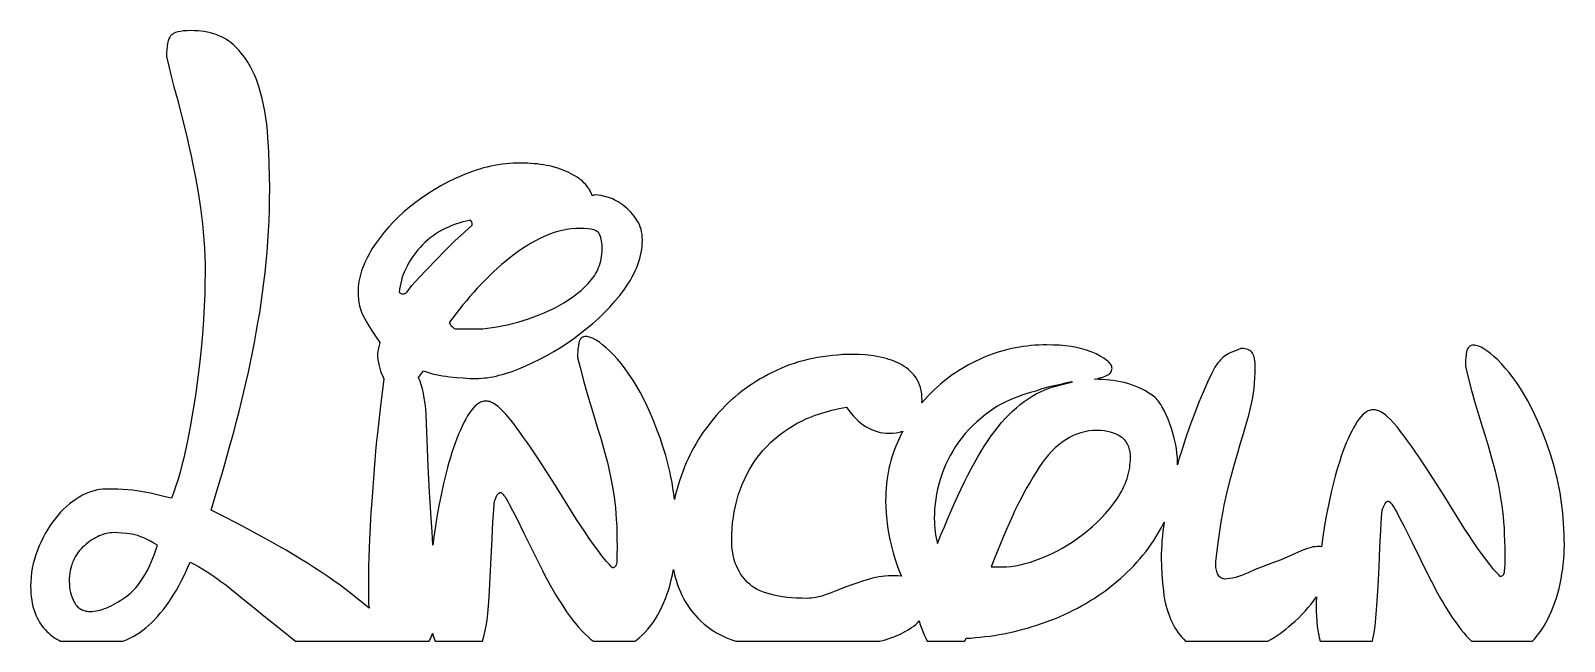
# Model space of a CAD drawing. Extents: x 24 to 179, y 23 to 85.
import ezdxf

# ---------------------------------------------------------------- set-up
doc = ezdxf.new("R2010")
doc.units = 0
doc.layers.add('CAMADA_1', color=18, linetype='CONTINUOUS')

msp = doc.modelspace()

# ---------------------------------------------------------------- linework, layer by layer
at = {"layer": 'CAMADA_1'}
for points in [[(26.75, 22.86), (33.04, 22.86), (33.4, 23), (33.76, 23.17), (34.1, 23.35), (34.44, 23.54), (34.76, 23.75), (35.08, 23.98), (35.38, 24.22), (35.68, 24.48), (35.98, 24.77), (36.28, 25.07), (36.57, 25.39), (36.86, 25.72), (37.14, 26.07), (37.41, 26.43), (37.68, 26.81), (37.94, 27.2), (38.2, 27.61), (38.45, 28.03), (38.7, 28.47), (38.93, 28.92), (39.17, 29.38), (39.39, 29.87), (39.61, 30.36), (39.83, 30.87), (40.26, 30.65), (40.69, 30.41), (41.13, 30.15), (41.57, 29.87), (42.03, 29.57), (42.49, 29.25), (42.95, 28.91), (43.43, 28.55), (44.38, 27.8), (45.34, 27.03), (46.31, 26.25), (47.28, 25.45), (48.88, 24.15), (50.49, 22.86), (63.96, 22.86), (64.01, 22.93), (64.1, 23.12), (64.18, 23.3), (64.26, 23.49), (64.32, 23.68), (64.42, 23.36), (64.52, 23.04), (64.59, 22.86), (69.34, 22.86), (69.48, 23.34), (69.63, 23.95), (69.73, 24.44), (69.81, 25), (69.89, 25.68), (69.96, 26.46), (70.03, 27.36), (70.14, 29.29), (70.24, 31.29), (70.32, 33.22), (70.41, 34.94), (70.45, 35.67), (70.49, 36.25), (70.54, 36.68), (70.58, 36.97), (70.64, 37.19), (70.71, 37.37), (70.78, 37.53), (70.85, 37.67), (70.93, 37.77), (71.01, 37.84), (71.09, 37.88), (71.17, 37.9), (71.2, 37.89), (71.24, 37.88), (71.32, 37.82), (71.41, 37.73), (71.52, 37.6), (71.64, 37.44), (71.77, 37.23), (71.91, 36.99), (72.06, 36.71), (72.39, 36.09), (72.75, 35.39), (73.54, 33.79), (74.43, 31.98), (75.4, 30.02), (75.66, 29.52), (75.92, 29.03), (76.18, 28.54), (76.45, 28.07), (76.72, 27.6), (77, 27.14), (77.28, 26.7), (77.56, 26.26), (77.85, 25.83), (78.14, 25.42), (78.44, 25.03), (78.74, 24.66), (79.04, 24.3), (79.35, 23.96), (79.66, 23.64), (79.98, 23.34), (80.26, 23.08), (80.55, 22.86), (84.72, 22.86), (84.95, 23.02), (85.18, 23.21), (85.48, 23.48), (85.77, 23.78), (86.05, 24.09), (86.31, 24.42), (86.57, 24.76), (86.81, 25.13), (87.04, 25.52), (87.26, 25.92), (87.46, 26.34), (87.65, 26.77), (87.83, 27.2), (88, 27.65), (88.15, 28.11), (88.29, 28.59), (88.41, 29.07), (88.53, 29.56), (88.58, 29.84), (88.63, 30.12), (88.72, 29.72), (88.82, 29.33), (88.93, 28.95), (89.05, 28.58), (89.18, 28.22), (89.33, 27.87), (89.48, 27.53), (89.65, 27.2), (89.82, 26.88), (90.01, 26.57), (90.21, 26.27), (90.42, 25.98), (90.64, 25.7), (90.88, 25.43), (91.12, 25.17), (91.37, 24.92), (91.74, 24.59), (92.13, 24.28), (92.54, 24), (92.98, 23.73), (93.44, 23.48), (93.92, 23.25), (94.42, 23.04), (94.94, 22.86), (109.45, 22.86), (109.91, 22.99), (110.36, 23.13), (110.79, 23.29), (111.2, 23.45), (111.59, 23.63), (111.97, 23.82), (112.33, 24.03), (112.67, 24.24), (112.89, 24.4), (113.09, 24.56), (113.27, 24.74), (113.43, 24.92), (113.52, 24.61), (113.63, 24.28), (113.76, 23.95), (113.9, 23.59), (114.07, 23.23), (114.26, 22.86), (118.05, 22.86), (118.12, 23.01), (118.18, 23.17), (118.66, 23.19), (119.13, 23.23), (119.61, 23.27), (120.08, 23.33), (120.56, 23.39), (121.04, 23.46), (121.51, 23.54), (121.99, 23.62), (122.47, 23.72), (122.94, 23.83), (123.42, 23.94), (123.89, 24.07), (124.37, 24.2), (124.85, 24.34), (125.32, 24.49), (125.8, 24.65), (126.27, 24.82), (126.74, 24.99), (127.2, 25.18), (127.66, 25.37), (128.11, 25.57), (128.55, 25.78), (128.99, 25.99), (129.42, 26.22), (129.84, 26.45), (130.26, 26.69), (130.68, 26.94), (131.09, 27.19), (131.49, 27.45), (131.88, 27.73), (132.27, 28), (132.66, 28.29), (133.03, 28.59), (133.4, 28.89), (133.76, 29.2), (134.11, 29.51), (134.45, 29.83), (134.78, 30.16), (135.1, 30.5), (135.42, 30.84), (135.72, 31.19), (136.02, 31.55), (136.31, 31.91), (136.59, 32.28), (136.85, 32.66), (137.12, 33.05), (137.37, 33.44), (137.61, 33.84), (137.91, 34.37), (138.18, 34.91), (138.11, 34.43), (138.05, 33.96), (137.99, 33.49), (137.95, 33.03), (137.92, 32.58), (137.89, 32.13), (137.88, 31.7), (137.87, 31.27), (137.89, 30.46), (137.93, 29.63), (137.99, 28.78), (138.09, 27.92), (138.15, 27.49), (138.22, 27.07), (138.31, 26.66), (138.41, 26.26), (138.53, 25.87), (138.67, 25.49), (138.81, 25.11), (138.98, 24.75), (139.11, 24.48), (139.25, 24.22), (139.41, 23.97), (139.57, 23.73), (139.75, 23.5), (139.94, 23.28), (140.14, 23.06), (140.34, 22.86), (148.63, 22.86), (148.95, 23.05), (149.26, 23.24), (149.57, 23.45), (149.87, 23.66), (150.17, 23.88), (150.46, 24.1), (150.75, 24.34), (151.04, 24.58), (151.4, 24.9), (151.75, 25.23), (152.08, 25.57), (152.4, 25.91), (152.71, 26.26), (153, 26.62), (153.28, 26.99), (153.54, 27.36), (153.51, 26.78), (153.51, 26.27), (153.51, 25.87), (153.54, 25.41), (153.58, 24.91), (153.63, 24.37), (153.68, 23.98), (153.75, 23.6), (153.83, 23.23), (153.92, 22.86), (159.19, 22.86), (159.28, 23.24), (159.35, 23.56), (159.43, 24.12), (159.51, 24.8), (159.58, 25.59), (159.64, 26.48), (159.76, 28.42), (159.86, 30.42), (159.94, 32.35), (160.03, 34.06), (160.07, 34.79), (160.11, 35.37), (160.15, 35.81), (160.19, 36.09), (160.26, 36.31), (160.33, 36.5), (160.4, 36.66), (160.47, 36.79), (160.55, 36.89), (160.62, 36.96), (160.7, 37.01), (160.79, 37.02), (160.82, 37.02), (160.86, 37), (160.94, 36.95), (161.03, 36.86), (161.14, 36.73), (161.25, 36.56), (161.38, 36.36), (161.52, 36.12), (161.68, 35.84), (162.01, 35.21), (162.36, 34.51), (163.16, 32.92), (164.05, 31.11), (165.02, 29.15), (165.28, 28.65), (165.54, 28.15), (165.8, 27.67), (166.07, 27.19), (166.34, 26.73), (166.62, 26.27), (166.9, 25.82), (167.18, 25.38), (167.42, 25.02), (167.67, 24.68), (167.91, 24.34), (168.16, 24.02), (168.41, 23.71), (168.67, 23.41), (168.93, 23.13), (169.19, 22.86), (175.35, 22.86), (175.56, 23.09), (175.77, 23.34), (175.97, 23.6), (176.17, 23.86), (176.35, 24.14), (176.53, 24.43), (176.71, 24.73), (176.87, 25.04), (177.08, 25.46), (177.27, 25.89), (177.45, 26.33), (177.61, 26.78), (177.77, 27.24), (177.91, 27.71), (178.03, 28.19), (178.14, 28.68), (178.24, 29.18), (178.33, 29.68), (178.4, 30.17), (178.46, 30.66), (178.51, 31.15), (178.54, 31.64), (178.56, 32.13), (178.57, 32.62), (178.56, 33.17), (178.55, 33.71), (178.53, 34.25), (178.5, 34.78), (178.46, 35.31), (178.41, 35.83), (178.36, 36.34), (178.29, 36.85), (178.22, 37.36), (178.14, 37.86), (178.05, 38.35), (177.95, 38.84), (177.84, 39.33), (177.72, 39.81), (177.6, 40.28), (177.47, 40.75), (177.19, 41.66), (176.89, 42.54), (176.59, 43.39), (176.27, 44.21), (175.94, 44.99), (175.6, 45.74), (175.25, 46.46), (174.88, 47.14), (174.51, 47.79), (174.14, 48.4), (173.76, 48.97), (173.38, 49.51), (173, 50.01), (172.61, 50.47), (172.23, 50.9), (171.84, 51.29), (171.46, 51.64), (171.1, 51.94), (170.76, 52.19), (170.45, 52.4), (170.16, 52.56), (170.02, 52.63), (169.89, 52.68), (169.77, 52.72), (169.65, 52.75), (169.53, 52.76), (169.42, 52.77), (169.28, 52.76), (169.16, 52.73), (169.04, 52.68), (168.95, 52.61), (168.86, 52.52), (168.8, 52.41), (168.74, 52.28), (168.7, 52.14), (168.65, 51.83), (168.61, 51.53), (168.58, 51.25), (168.58, 50.99), (168.58, 50.65), (168.83, 49.64), (169.21, 48.21), (169.57, 46.89), (169.93, 45.67), (170.27, 44.56), (170.6, 43.51), (170.9, 42.49), (171.19, 41.5), (171.46, 40.54), (171.58, 40.06), (171.7, 39.57), (171.81, 39.08), (171.91, 38.59), (172.1, 37.58), (172.26, 36.56), (172.33, 36.03), (172.39, 35.47), (172.44, 34.89), (172.48, 34.28), (172.51, 33.65), (172.54, 32.99), (172.55, 32.31), (172.56, 31.6), (172.55, 30.64), (172.53, 30.26), (172.51, 29.95), (172.5, 29.82), (172.47, 29.71), (172.43, 29.62), (172.38, 29.54), (172.31, 29.48), (172.24, 29.44), (172.15, 29.41), (172.05, 29.4), (172.06, 29.41), (172.06, 29.41), (172.04, 29.45), (171.94, 29.57), (171.75, 29.78), (171.46, 30.08), (171.03, 30.62), (170.61, 31.18), (170.18, 31.76), (169.75, 32.37), (169.32, 32.99), (168.89, 33.64), (168.46, 34.3), (168.03, 34.99), (166.32, 37.71), (164.68, 40.28), (164.28, 40.89), (163.89, 41.48), (163.51, 42.05), (163.13, 42.59), (162.75, 43.11), (162.39, 43.6), (162.03, 44.07), (161.68, 44.52), (161.33, 44.92), (161.01, 45.27), (160.69, 45.57), (160.54, 45.7), (160.4, 45.82), (160.25, 45.92), (160.11, 46.01), (159.98, 46.08), (159.84, 46.14), (159.71, 46.19), (159.59, 46.22), (159.47, 46.24), (159.35, 46.25), (159.23, 46.25), (159.12, 46.23), (159.01, 46.21), (158.89, 46.18), (158.78, 46.14), (158.67, 46.08), (158.57, 46.02), (158.46, 45.95), (158.35, 45.88), (158.25, 45.79), (158.05, 45.58), (157.85, 45.34), (157.66, 45.07), (157.47, 44.76), (157.28, 44.43), (157.1, 44.08), (156.91, 43.71), (156.74, 43.32), (156.56, 42.91), (156.39, 42.47), (156.22, 42.02), (156.05, 41.55), (155.89, 41.06), (155.73, 40.57), (155.58, 40.06), (155.44, 39.54), (155.3, 39.01), (155.16, 38.47), (155.03, 37.91), (154.79, 36.79), (154.56, 35.67), (154.36, 34.55), (154.18, 33.42), (154.04, 32.42), (153.92, 32.45), (153.79, 32.45), (153.62, 32.45), (153.43, 32.42), (153.22, 32.39), (153.01, 32.34), (152.78, 32.27), (152.54, 32.19), (152.28, 32.1), (152.01, 31.99), (150.96, 31.53), (149.98, 31.1), (149.04, 30.76), (148.17, 30.43), (147.37, 30.11), (146.64, 29.79), (146.3, 29.64), (145.97, 29.51), (145.66, 29.4), (145.36, 29.31), (145.07, 29.24), (144.8, 29.19), (144.55, 29.16), (144.31, 29.15), (144.21, 29.16), (144.11, 29.18), (144.02, 29.21), (143.93, 29.26), (143.85, 29.32), (143.77, 29.39), (143.7, 29.48), (143.63, 29.57), (143.57, 29.68), (143.52, 29.8), (143.48, 29.92), (143.44, 30.04), (143.41, 30.17), (143.39, 30.3), (143.38, 30.45), (143.38, 30.59), (143.38, 30.93), (143.51, 32), (143.64, 33.03), (143.78, 34), (143.93, 34.92), (144.08, 35.79), (144.24, 36.6), (144.4, 37.37), (144.56, 38.08), (144.9, 39.41), (145.23, 40.65), (145.56, 41.81), (145.88, 42.87), (146.18, 43.86), (146.46, 44.81), (146.71, 45.72), (146.93, 46.59), (147.03, 47.02), (147.12, 47.48), (147.19, 47.95), (147.25, 48.43), (147.3, 48.94), (147.33, 49.47), (147.35, 50.01), (147.36, 50.57), (147.35, 50.8), (147.34, 51.01), (147.32, 51.2), (147.29, 51.39), (147.26, 51.55), (147.21, 51.71), (147.16, 51.84), (147.1, 51.97), (147.03, 52.08), (146.93, 52.17), (146.82, 52.25), (146.68, 52.32), (146.52, 52.37), (146.34, 52.4), (146.14, 52.43), (145.92, 52.43), (145.37, 52.22), (144.9, 52.02), (144.7, 51.92), (144.52, 51.82), (144.36, 51.73), (144.22, 51.63), (144.1, 51.53), (143.98, 51.42), (143.86, 51.3), (143.74, 51.17), (143.62, 51.04), (143.51, 50.89), (143.29, 50.57), (142.94, 49.87), (142.55, 49.05), (142.13, 48.09), (141.68, 47.02), (141.22, 45.85), (140.77, 44.62), (140.34, 43.35), (139.91, 42.02), (139.7, 41.36), (139.51, 40.7), (139.51, 40.95), (139.5, 41.38), (139.46, 41.85), (139.4, 42.34), (139.3, 42.85), (139.19, 43.37), (139.06, 43.88), (138.91, 44.37), (138.75, 44.84), (138.58, 45.3), (138.38, 45.74), (138.17, 46.17), (137.95, 46.58), (137.83, 46.77), (137.71, 46.95), (137.59, 47.12), (137.47, 47.27), (137.35, 47.4), (137.23, 47.52), (137.1, 47.63), (136.97, 47.72), (136.63, 47.94), (136.29, 48.15), (135.94, 48.34), (135.59, 48.5), (135.23, 48.65), (134.87, 48.78), (134.51, 48.9), (134.14, 48.99), (133.77, 49.07), (133.4, 49.14), (133.03, 49.2), (132.67, 49.25), (132.3, 49.28), (131.94, 49.31), (131.58, 49.32), (131.22, 49.33), (131.13, 49.33), (131.39, 49.38), (131.67, 49.46), (131.97, 49.55), (132.28, 49.67), (132.42, 49.74), (132.55, 49.81), (132.66, 49.89), (132.75, 49.99), (132.82, 50.09), (132.87, 50.19), (132.9, 50.31), (132.91, 50.43), (132.9, 50.53), (132.88, 50.62), (132.84, 50.72), (132.78, 50.82), (132.7, 50.92), (132.61, 51.03), (132.51, 51.13), (132.38, 51.23), (132.24, 51.34), (132.08, 51.45), (131.72, 51.67), (131.29, 51.89), (130.79, 52.12), (130.34, 52.28), (129.85, 52.42), (129.33, 52.54), (128.78, 52.63), (128.21, 52.71), (127.6, 52.76), (126.97, 52.79), (126.31, 52.8), (125.91, 52.8), (125.51, 52.78), (125.11, 52.76), (124.72, 52.73), (124.33, 52.69), (123.94, 52.63), (123.55, 52.57), (123.16, 52.5), (122.78, 52.43), (122.4, 52.34), (122.02, 52.24), (121.65, 52.13), (121.27, 52.02), (120.9, 51.89), (120.54, 51.76), (120.17, 51.62), (119.81, 51.46), (119.45, 51.31), (119.1, 51.14), (118.75, 50.97), (118.41, 50.78), (118.07, 50.6), (117.74, 50.4), (117.42, 50.2), (117.1, 49.99), (116.78, 49.77), (116.47, 49.55), (116.17, 49.31), (115.87, 49.07), (115.58, 48.83), (115.29, 48.57), (115, 48.31), (114.67, 47.99), (114.34, 47.65), (114.02, 47.3), (113.72, 46.95), (113.73, 47.18), (113.72, 47.54), (113.69, 47.87), (113.64, 48.19), (113.57, 48.49), (113.48, 48.77), (113.37, 49.03), (113.24, 49.28), (113.09, 49.51), (112.93, 49.73), (112.75, 49.93), (112.56, 50.13), (112.36, 50.31), (112.15, 50.48), (111.92, 50.63), (111.69, 50.78), (111.44, 50.91), (111.18, 51.03), (110.92, 51.15), (110.65, 51.25), (110.37, 51.34), (110.09, 51.43), (109.8, 51.5), (109.5, 51.57), (109.2, 51.63), (108.58, 51.72), (107.98, 51.79), (107.38, 51.83), (106.78, 51.84), (106.25, 51.83), (105.72, 51.82), (105.19, 51.78), (104.68, 51.74), (104.17, 51.68), (103.67, 51.61), (103.17, 51.53), (102.69, 51.44), (102.21, 51.33), (101.73, 51.21), (101.27, 51.08), (100.81, 50.94), (100.35, 50.78), (99.91, 50.61), (99.47, 50.43), (99.04, 50.23), (98.61, 50.03), (98.2, 49.81), (97.79, 49.59), (97.39, 49.36), (97, 49.13), (96.61, 48.88), (96.24, 48.63), (95.87, 48.37), (95.51, 48.1), (95.16, 47.82), (94.82, 47.54), (94.49, 47.25), (94.16, 46.95), (93.85, 46.64), (93.54, 46.32), (93.24, 46), (92.94, 45.67), (92.66, 45.33), (92.39, 44.99), (92.12, 44.64), (91.86, 44.29), (91.61, 43.94), (91.37, 43.57), (91.14, 43.21), (90.92, 42.83), (90.7, 42.45), (90.5, 42.07), (90.3, 41.68), (90.11, 41.29), (89.93, 40.89), (89.76, 40.48), (89.6, 40.07), (89.34, 39.36), (89.11, 38.64), (89, 38.28), (88.91, 37.91), (88.82, 37.55), (88.74, 37.19), (88.67, 37.77), (88.58, 38.34), (88.49, 38.9), (88.38, 39.46), (88.27, 40.01), (88.14, 40.56), (88, 41.09), (87.85, 41.62), (87.57, 42.54), (87.28, 43.42), (86.97, 44.27), (86.65, 45.08), (86.32, 45.87), (85.98, 46.62), (85.63, 47.33), (85.27, 48.02), (84.9, 48.66), (84.52, 49.27), (84.14, 49.85), (83.76, 50.39), (83.38, 50.89), (83, 51.35), (82.61, 51.78), (82.22, 52.16), (81.84, 52.51), (81.48, 52.81), (81.15, 53.07), (80.83, 53.28), (80.54, 53.44), (80.41, 53.5), (80.27, 53.55), (80.15, 53.59), (80.03, 53.62), (79.91, 53.64), (79.81, 53.65), (79.67, 53.64), (79.54, 53.61), (79.43, 53.56), (79.33, 53.49), (79.25, 53.4), (79.18, 53.29), (79.13, 53.16), (79.09, 53.01), (79.03, 52.7), (78.99, 52.41), (78.97, 52.13), (78.96, 51.87), (78.96, 51.53), (79.21, 50.51), (79.59, 49.08), (79.95, 47.76), (80.31, 46.54), (80.65, 45.43), (80.98, 44.39), (81.29, 43.37), (81.57, 42.38), (81.84, 41.41), (81.96, 40.93), (82.08, 40.45), (82.19, 39.96), (82.29, 39.46), (82.48, 38.46), (82.64, 37.43), (82.71, 36.9), (82.77, 36.35), (82.82, 35.76), (82.86, 35.16), (82.9, 34.53), (82.92, 33.87), (82.93, 33.19), (82.94, 32.48), (82.93, 31.52), (82.91, 31.14), (82.9, 30.83), (82.88, 30.7), (82.85, 30.59), (82.81, 30.49), (82.76, 30.42), (82.69, 30.36), (82.62, 30.31), (82.53, 30.29), (82.43, 30.28), (82.44, 30.28), (82.44, 30.29), (82.43, 30.32), (82.32, 30.45), (82.13, 30.66), (81.84, 30.96), (81.41, 31.5), (80.99, 32.06), (80.56, 32.64), (80.13, 33.24), (79.71, 33.87), (79.27, 34.51), (78.84, 35.18), (78.41, 35.87), (76.71, 38.59), (75.07, 41.16), (74.67, 41.77), (74.27, 42.36), (73.89, 42.92), (73.51, 43.46), (73.14, 43.98), (72.77, 44.48), (72.41, 44.95), (72.06, 45.39), (71.72, 45.8), (71.39, 46.15), (71.08, 46.45), (70.93, 46.58), (70.78, 46.69), (70.64, 46.79), (70.5, 46.88), (70.36, 46.96), (70.23, 47.02), (70.1, 47.07), (69.97, 47.1), (69.85, 47.12), (69.73, 47.13), (69.62, 47.12), (69.5, 47.11), (69.39, 47.09), (69.28, 47.05), (69.17, 47.01), (69.06, 46.96), (68.95, 46.9), (68.84, 46.83), (68.74, 46.75), (68.63, 46.66), (68.43, 46.46), (68.23, 46.22), (68.04, 45.94), (67.85, 45.63), (67.66, 45.31), (67.48, 44.96), (67.3, 44.59), (67.12, 44.2), (66.94, 43.78), (66.77, 43.35), (66.6, 42.89), (66.43, 42.42), (66.27, 41.94), (66.11, 41.44), (65.96, 40.94), (65.82, 40.42), (65.68, 39.89), (65.54, 39.34), (65.41, 38.79), (65.17, 37.67), (64.95, 36.54), (64.75, 35.42), (64.57, 34.3), (64.44, 33.43), (64.33, 32.58), (64.26, 33.93), (64.18, 35.29), (64.02, 37.93), (63.88, 40.55), (63.76, 43.16), (63.67, 45.75), (63.62, 46.34), (63.56, 46.9), (63.48, 47.42), (63.39, 47.9), (63.29, 48.35), (63.18, 48.76), (63.05, 49.13), (62.91, 49.47), (62.88, 49.52), (63.4, 50.18), (63.7, 50.07), (64.01, 49.98), (64.32, 49.89), (64.65, 49.82), (64.98, 49.75), (65.32, 49.68), (65.67, 49.63), (66.02, 49.58), (66.73, 49.51), (67.42, 49.46), (68.09, 49.42), (68.73, 49.41), (69, 49.42), (69.27, 49.43), (69.55, 49.46), (69.84, 49.49), (70.13, 49.54), (70.43, 49.59), (70.73, 49.66), (71.04, 49.73), (71.35, 49.81), (71.68, 49.91), (72, 50.01), (72.34, 50.13), (73.02, 50.39), (73.73, 50.68), (74.44, 51.01), (75.15, 51.36), (75.85, 51.74), (76.54, 52.13), (77.23, 52.55), (77.9, 52.99), (78.57, 53.46), (79.23, 53.94), (79.87, 54.45), (80.49, 54.97), (81.09, 55.51), (81.65, 56.06), (82.2, 56.63), (82.71, 57.21), (83.21, 57.81), (83.68, 58.43), (83.9, 58.74), (84.1, 59.05), (84.29, 59.36), (84.47, 59.68), (84.64, 59.99), (84.78, 60.3), (84.92, 60.61), (85.04, 60.92), (85.15, 61.23), (85.24, 61.54), (85.32, 61.84), (85.38, 62.15), (85.43, 62.46), (85.47, 62.77), (85.49, 63.08), (85.5, 63.38), (85.49, 63.67), (85.46, 63.95), (85.42, 64.22), (85.36, 64.48), (85.28, 64.73), (85.19, 64.97), (85.07, 65.2), (84.95, 65.41), (84.8, 65.62), (84.66, 65.82), (84.5, 66.01), (84.34, 66.2), (84.17, 66.37), (84, 66.54), (83.82, 66.7), (83.63, 66.85), (83.44, 67), (83.25, 67.13), (83.06, 67.25), (82.86, 67.36), (82.66, 67.46), (82.47, 67.55), (82.27, 67.63), (82.07, 67.7), (81.68, 67.81), (81.34, 67.89), (81.03, 67.94), (80.75, 67.95), (80.62, 67.94), (80.57, 67.93), (80.54, 67.91), (80.49, 67.88), (80.42, 67.87), (80.36, 68.05), (80.29, 68.22), (80.2, 68.39), (80.11, 68.56), (80, 68.72), (79.88, 68.88), (79.75, 69.03), (79.6, 69.18), (79.44, 69.33), (79.27, 69.47), (79.09, 69.61), (78.9, 69.74), (78.69, 69.87), (78.48, 70), (78.25, 70.12), (78, 70.24), (77.75, 70.35), (77.49, 70.46), (77.23, 70.56), (76.96, 70.65), (76.68, 70.73), (76.4, 70.81), (76.11, 70.88), (75.81, 70.94), (75.51, 70.99), (75.2, 71.04), (74.89, 71.08), (74.57, 71.11), (74.24, 71.14), (73.91, 71.16), (73.22, 71.17), (72.84, 71.17), (72.46, 71.15), (72.08, 71.13), (71.7, 71.09), (71.33, 71.05), (70.95, 70.99), (70.58, 70.93), (70.2, 70.85), (69.83, 70.77), (69.46, 70.68), (69.09, 70.57), (68.72, 70.46), (68.35, 70.33), (67.98, 70.2), (67.62, 70.06), (67.25, 69.9), (66.53, 69.57), (65.83, 69.23), (65.14, 68.86), (64.48, 68.47), (63.83, 68.07), (63.2, 67.64), (62.59, 67.19), (62, 66.73), (61.43, 66.24), (60.89, 65.75), (60.38, 65.24), (59.9, 64.73), (59.44, 64.2), (59.01, 63.65), (58.61, 63.1), (58.23, 62.54), (58.06, 62.25), (57.9, 61.97), (57.74, 61.68), (57.6, 61.4), (57.48, 61.12), (57.36, 60.85), (57.25, 60.57), (57.15, 60.29), (57.07, 60.02), (57, 59.74), (56.94, 59.47), (56.88, 59.2), (56.85, 58.93), (56.82, 58.67), (56.8, 58.4), (56.79, 58.13), (56.8, 57.78), (56.83, 57.43), (56.88, 57.09), (56.95, 56.76), (57.04, 56.43), (57.15, 56.12), (57.28, 55.81), (57.43, 55.51), (57.77, 54.91), (58.14, 54.3), (58.55, 53.68), (59, 53.05), (58.83, 52.33), (58.79, 52.15), (58.76, 51.96), (58.75, 51.79), (58.74, 51.61), (58.79, 51.3), (58.84, 50.99), (58.91, 50.7), (58.98, 50.42), (59.07, 50.14), (59.17, 49.88), (59.29, 49.63), (59.41, 49.39), (59.07, 46.64), (58.79, 44.2), (58.67, 43.1), (58.57, 42.08), (58.49, 41.14), (58.42, 40.28), (58.21, 37.42), (58.08, 35.84), (57.95, 33.17), (57.87, 31.35), (57.84, 30.47), (57.83, 29.53), (57.83, 26.95), (57.83, 26.8), (57.85, 26.63), (57.91, 26.21), (57.33, 26.69), (56.75, 27.16), (56.17, 27.63), (55.57, 28.08), (54.97, 28.53), (54.36, 28.97), (53.74, 29.4), (53.12, 29.82), (52.4, 30.29), (51.68, 30.75), (50.96, 31.2), (50.24, 31.64), (49.52, 32.06), (48.8, 32.48), (48.08, 32.89), (47.36, 33.29), (45.95, 34.05), (44.57, 34.78), (43.24, 35.47), (41.95, 36.12), (42.57, 38.15), (43.16, 40.15), (43.73, 42.15), (44.27, 44.12), (44.53, 45.11), (44.79, 46.09), (45.03, 47.08), (45.27, 48.07), (45.5, 49.06), (45.72, 50.05), (45.93, 51.05), (46.14, 52.04), (46.33, 53.04), (46.52, 54.04), (46.69, 55.04), (46.86, 56.05), (47.01, 57.06), (47.15, 58.08), (47.28, 59.1), (47.41, 60.12), (47.52, 61.16), (47.61, 62.2), (47.69, 63.25), (47.76, 64.3), (47.81, 65.37), (47.84, 66.45), (47.86, 67.54), (47.87, 68.63), (47.86, 69.81), (47.83, 71.05), (47.78, 72.35), (47.7, 73.71), (47.65, 74.41), (47.58, 75.09), (47.49, 75.75), (47.38, 76.41), (47.26, 77.06), (47.12, 77.69), (46.95, 78.31), (46.77, 78.92), (46.67, 79.22), (46.57, 79.51), (46.46, 79.8), (46.34, 80.08), (46.21, 80.35), (46.08, 80.62), (45.94, 80.88), (45.8, 81.13), (45.65, 81.38), (45.49, 81.62), (45.32, 81.86), (45.15, 82.09), (44.97, 82.31), (44.79, 82.53), (44.6, 82.74), (44.4, 82.94), (44.19, 83.14), (43.98, 83.32), (43.75, 83.49), (43.52, 83.65), (43.27, 83.79), (43.02, 83.92), (42.75, 84.04), (42.47, 84.15), (42.19, 84.24), (41.89, 84.32), (41.59, 84.39), (41.27, 84.45), (40.95, 84.49), (40.61, 84.52), (40.27, 84.54), (39.91, 84.55), (39.53, 84.54), (39.18, 84.52), (38.87, 84.48), (38.6, 84.42), (38.37, 84.35), (38.17, 84.26), (38.08, 84.21), (38.01, 84.16), (37.94, 84.1), (37.88, 84.04), (37.83, 83.97), (37.78, 83.9), (37.7, 83.72), (37.62, 83.51), (37.56, 83.26), (37.52, 82.98), (37.48, 82.66), (37.46, 82.31), (37.46, 81.93), (37.68, 80.96), (37.93, 79.95), (38.21, 78.87), (38.52, 77.73), (38.83, 76.54), (39.15, 75.29), (39.47, 73.98), (39.79, 72.61), (39.94, 71.91), (40.09, 71.19), (40.38, 69.72), (40.64, 68.21), (40.89, 66.64), (41, 65.85), (41.09, 65.04), (41.17, 64.23), (41.24, 63.42), (41.29, 62.59), (41.32, 61.76), (41.35, 60.93), (41.35, 60.08), (41.34, 59.09), (41.31, 57.97), (41.26, 56.72), (41.18, 55.34), (41.08, 53.88), (40.95, 52.39), (40.79, 50.86), (40.59, 49.29), (40.37, 47.7), (40.11, 46.11), (39.84, 44.53), (39.53, 42.94), (39.37, 42.16), (39.2, 41.4), (39.01, 40.66), (38.82, 39.94), (38.62, 39.25), (38.41, 38.58), (38.19, 37.93), (37.97, 37.31), (37.32, 37.47), (36.65, 37.64), (35.97, 37.79), (35.26, 37.94), (34.88, 38.01), (34.47, 38.07), (34.03, 38.12), (33.56, 38.17), (33.06, 38.2), (32.53, 38.22), (31.96, 38.23), (31.36, 38.24), (31.02, 38.23), (30.69, 38.19), (30.35, 38.13), (30.01, 38.04), (29.67, 37.92), (29.33, 37.79), (28.99, 37.62), (28.65, 37.43), (28.32, 37.22), (27.99, 37), (27.67, 36.75), (27.36, 36.48), (27.06, 36.2), (26.76, 35.89), (26.48, 35.57), (26.2, 35.23), (25.93, 34.88), (25.67, 34.51), (25.43, 34.13), (25.2, 33.74), (24.99, 33.34), (24.79, 32.92), (24.6, 32.5), (24.42, 32.06), (24.26, 31.61), (24.12, 31.16), (24.01, 30.71), (23.91, 30.26), (23.84, 29.8), (23.79, 29.34), (23.75, 28.88), (23.74, 28.42), (23.75, 28.05), (23.77, 27.7), (23.8, 27.35), (23.85, 27.02), (23.9, 26.7), (23.97, 26.39), (24.06, 26.08), (24.16, 25.79), (24.27, 25.51), (24.39, 25.24), (24.52, 24.98), (24.67, 24.74), (24.83, 24.5), (25.01, 24.27), (25.19, 24.05), (25.39, 23.85), (25.55, 23.7), (25.71, 23.56), (25.88, 23.42), (26.05, 23.29), (26.22, 23.17), (26.39, 23.06), (26.57, 22.96)], [(60.94, 58.13), (61.03, 58.06), (61.11, 58.01), (61.2, 57.97), (61.28, 57.96), (61.4, 57.97), (61.51, 58.01), (61.62, 58.06), (61.71, 58.13), (61.94, 58.45), (62.22, 58.79), (62.55, 59.17), (62.93, 59.57), (64.67, 61.39), (65.61, 62.36), (66.57, 63.3), (67.49, 64.17), (68.31, 64.91), (68.31, 64.99), (68.3, 65.11), (68.27, 65.22), (68.21, 65.32), (68.14, 65.41), (67.74, 65.32), (67.36, 65.22), (66.98, 65.11), (66.62, 64.99), (66.26, 64.85), (65.92, 64.71), (65.58, 64.55), (65.26, 64.39), (64.95, 64.21), (64.65, 64.02), (64.36, 63.82), (64.08, 63.61), (63.81, 63.39), (63.55, 63.16), (63.3, 62.92), (63.06, 62.66), (62.83, 62.4), (62.62, 62.14), (62.42, 61.87), (62.23, 61.6), (62.05, 61.33), (61.89, 61.05), (61.74, 60.77), (61.6, 60.49), (61.47, 60.21), (61.36, 59.92), (61.26, 59.63), (61.17, 59.34), (61.1, 59.04), (61.03, 58.74), (60.98, 58.44)], [(66.02, 55.09), (66.04, 55), (66.09, 54.89), (66.17, 54.78), (66.28, 54.66), (66.4, 54.55), (66.51, 54.47), (66.61, 54.42), (66.7, 54.41), (68.56, 54.41), (68.97, 54.42), (69.4, 54.44), (69.85, 54.49), (70.32, 54.55), (70.81, 54.62), (71.31, 54.72), (71.83, 54.83), (72.37, 54.96), (72.92, 55.1), (73.46, 55.26), (74, 55.44), (74.53, 55.63), (75.06, 55.83), (75.58, 56.05), (76.1, 56.28), (76.61, 56.52), (77.1, 56.79), (77.58, 57.06), (78.04, 57.35), (78.48, 57.66), (78.9, 57.98), (79.3, 58.31), (79.68, 58.66), (80.03, 59.02), (80.2, 59.21), (80.36, 59.4), (80.51, 59.59), (80.65, 59.79), (80.77, 59.99), (80.89, 60.2), (80.99, 60.41), (81.08, 60.62), (81.16, 60.84), (81.24, 61.06), (81.3, 61.28), (81.34, 61.51), (81.38, 61.74), (81.41, 61.97), (81.43, 62.21), (81.43, 62.45), (81.43, 62.68), (81.42, 62.9), (81.4, 63.1), (81.37, 63.3), (81.33, 63.48), (81.29, 63.66), (81.24, 63.82), (81.18, 63.98), (81.14, 64.05), (81.09, 64.11), (81.03, 64.18), (80.96, 64.23), (80.88, 64.29), (80.78, 64.34), (80.68, 64.38), (80.56, 64.42), (80.3, 64.48), (79.99, 64.53), (79.63, 64.56), (79.23, 64.57), (78.77, 64.56), (78.3, 64.52), (77.85, 64.45), (77.39, 64.37), (76.94, 64.25), (76.48, 64.12), (76.04, 63.95), (75.59, 63.76), (75.15, 63.55), (74.71, 63.33), (74.27, 63.08), (73.83, 62.82), (73.4, 62.54), (72.97, 62.25), (72.54, 61.93), (72.12, 61.6), (71.7, 61.26), (71.28, 60.91), (70.87, 60.54), (70.46, 60.17), (70.05, 59.78), (69.65, 59.38), (69.25, 58.97), (68.86, 58.56), (68.47, 58.13), (68.09, 57.7), (67.73, 57.27), (67.37, 56.84), (67.02, 56.41), (66.68, 55.97), (66.35, 55.53)], [(126.98, 48.57), (127.87, 48.8), (128.68, 48.99), (128.83, 49.05), (128.88, 49.07), (128.93, 49.08), (128.64, 49.03), (128.34, 48.97), (128.04, 48.9), (127.75, 48.82), (127.08, 48.68), (126.43, 48.53), (125.81, 48.35), (125.21, 48.14), (124.54, 47.96), (123.9, 47.76), (123.29, 47.54), (122.7, 47.3), (122.13, 47.03), (121.86, 46.89), (121.59, 46.75), (121.33, 46.6), (121.08, 46.44), (120.83, 46.28), (120.59, 46.11), (120.13, 45.77), (119.68, 45.41), (119.25, 45.04), (118.85, 44.65), (118.46, 44.25), (118.09, 43.84), (117.74, 43.42), (117.42, 42.98), (117.11, 42.53), (116.82, 42.08), (116.56, 41.62), (116.32, 41.15), (116.09, 40.68), (115.89, 40.19), (115.71, 39.71), (115.55, 39.21), (115.42, 38.72), (115.3, 38.22), (115.19, 37.73), (115.11, 37.23), (115.05, 36.74), (115, 36.25), (114.97, 35.76), (114.96, 35.28), (114.97, 34.92), (114.98, 34.58), (115.01, 34.24), (115.05, 33.92), (115.09, 33.61), (115.15, 33.31), (115.22, 33.02), (115.3, 32.74), (115.64, 33.6), (115.98, 34.44), (116.32, 35.26), (116.66, 36.05), (116.99, 36.82), (117.33, 37.56), (117.67, 38.28), (118.01, 38.97), (118.35, 39.64), (118.69, 40.28), (119.03, 40.9), (119.36, 41.49), (119.7, 42.06), (120.04, 42.6), (120.38, 43.12), (120.72, 43.62), (121.06, 44.09), (121.41, 44.54), (121.76, 44.96), (122.13, 45.37), (122.5, 45.75), (122.87, 46.12), (123.25, 46.46), (123.64, 46.78), (124.03, 47.08), (124.44, 47.36), (124.84, 47.61), (125.26, 47.85), (125.68, 48.06), (126.11, 48.25), (126.54, 48.42)], [(111.64, 29.45), (111.3, 29.48), (110.93, 29.49), (110.61, 29.48), (110.3, 29.47), (109.98, 29.44), (109.67, 29.41), (109.36, 29.36), (109.05, 29.3), (108.74, 29.23), (108.43, 29.15), (107.83, 28.97), (107.23, 28.78), (106.64, 28.57), (106.06, 28.35), (104.96, 27.91), (104.44, 27.72), (103.95, 27.54), (103.71, 27.46), (103.47, 27.39), (103.23, 27.34), (103, 27.29), (102.78, 27.25), (102.56, 27.23), (102.34, 27.21), (102.13, 27.2), (101.59, 27.21), (101.07, 27.23), (100.57, 27.26), (100.1, 27.3), (99.65, 27.36), (99.22, 27.43), (98.81, 27.51), (98.42, 27.61), (98.06, 27.71), (97.71, 27.83), (97.39, 27.96), (97.09, 28.11), (96.82, 28.27), (96.56, 28.44), (96.33, 28.62), (96.12, 28.81), (95.92, 29.02), (95.74, 29.23), (95.57, 29.45), (95.41, 29.69), (95.27, 29.93), (95.14, 30.17), (95.02, 30.43), (94.91, 30.7), (94.81, 30.97), (94.73, 31.25), (94.66, 31.54), (94.61, 31.84), (94.56, 32.15), (94.53, 32.47), (94.51, 32.8), (94.51, 33.13), (94.52, 33.7), (94.55, 34.27), (94.6, 34.83), (94.68, 35.4), (94.77, 35.95), (94.89, 36.51), (95.03, 37.07), (95.18, 37.62), (95.36, 38.16), (95.57, 38.69), (95.79, 39.21), (96.04, 39.72), (96.31, 40.22), (96.6, 40.71), (96.92, 41.18), (97.26, 41.64), (97.44, 41.86), (97.62, 42.09), (97.81, 42.3), (98.01, 42.51), (98.42, 42.93), (98.86, 43.32), (99.32, 43.7), (99.81, 44.06), (100.32, 44.4), (100.86, 44.73), (101.13, 44.89), (101.42, 45.03), (101.71, 45.18), (102.01, 45.32), (102.31, 45.45), (102.63, 45.57), (102.94, 45.69), (103.27, 45.81), (103.6, 45.92), (103.94, 46.02), (104.63, 46.21), (105.36, 46.37), (106.11, 46.51), (106.33, 46.19), (106.56, 45.89), (106.8, 45.62), (107.04, 45.36), (107.29, 45.12), (107.55, 44.91), (107.81, 44.71), (108.07, 44.54), (108.35, 44.38), (108.63, 44.25), (108.91, 44.14), (109.2, 44.05), (109.5, 43.97), (109.8, 43.92), (110.11, 43.89), (110.42, 43.88), (110.76, 43.9), (111.1, 43.93), (111.44, 44), (111.79, 44.09), (111.59, 43.71), (111.41, 43.32), (111.24, 42.96), (111.09, 42.59), (110.95, 42.22), (110.81, 41.85), (110.69, 41.47), (110.58, 41.09), (110.48, 40.7), (110.39, 40.31), (110.31, 39.92), (110.24, 39.52), (110.18, 39.12), (110.14, 38.72), (110.1, 38.31), (110.07, 37.89), (110.06, 37.48), (110.05, 37.05), (110.06, 36.42), (110.1, 35.77), (110.16, 35.13), (110.24, 34.47), (110.35, 33.81), (110.48, 33.15), (110.64, 32.48), (110.81, 31.8), (110.99, 31.22), (111.18, 30.63), (111.4, 30.04)], [(131.39, 44.17), (130.97, 44.15), (130.55, 44.11), (130.15, 44.03), (129.75, 43.93), (129.36, 43.8), (128.98, 43.64), (128.6, 43.45), (128.23, 43.23), (127.87, 42.99), (127.52, 42.71), (127.17, 42.4), (126.83, 42.07), (126.5, 41.71), (126.17, 41.31), (125.86, 40.89), (125.55, 40.44), (125.24, 39.96), (124.93, 39.47), (124.63, 38.95), (124.32, 38.41), (124.02, 37.86), (123.72, 37.28), (123.41, 36.68), (123.11, 36.06), (122.81, 35.42), (122.51, 34.76), (122.21, 34.08), (121.91, 33.38), (121.61, 32.65), (121.31, 31.91), (121.02, 31.15), (120.72, 30.37), (121.82, 30.37), (122.25, 30.38), (122.7, 30.42), (123.17, 30.49), (123.65, 30.59), (124.15, 30.71), (124.67, 30.87), (125.2, 31.05), (125.76, 31.25), (126.31, 31.49), (126.86, 31.74), (127.4, 32.01), (127.94, 32.3), (128.46, 32.61), (128.98, 32.95), (129.49, 33.3), (129.99, 33.67), (130.48, 34.06), (130.95, 34.46), (131.4, 34.88), (131.83, 35.32), (132.25, 35.77), (132.64, 36.24), (133.02, 36.72), (133.38, 37.22), (133.55, 37.48), (133.7, 37.73), (133.85, 37.99), (133.99, 38.25), (134.11, 38.51), (134.23, 38.77), (134.33, 39.03), (134.42, 39.3), (134.51, 39.56), (134.58, 39.83), (134.64, 40.1), (134.69, 40.37), (134.72, 40.64), (134.75, 40.91), (134.77, 41.18), (134.77, 41.46), (134.77, 41.62), (134.76, 41.78), (134.74, 41.94), (134.72, 42.09), (134.68, 42.24), (134.64, 42.38), (134.6, 42.51), (134.54, 42.64), (134.48, 42.77), (134.41, 42.88), (134.33, 43), (134.25, 43.11), (134.16, 43.21), (134.06, 43.31), (133.95, 43.4), (133.84, 43.49), (133.6, 43.65), (133.34, 43.78), (133.06, 43.9), (132.76, 44), (132.45, 44.07), (132.11, 44.12), (131.76, 44.15)], [(36.53, 32.57), (36.17, 32.79), (35.83, 32.98), (35.5, 33.16), (35.17, 33.31), (34.86, 33.43), (34.56, 33.54), (34.27, 33.61), (33.99, 33.67), (33.46, 33.74), (32.97, 33.79), (32.53, 33.83), (32.12, 33.84), (31.94, 33.83), (31.76, 33.82), (31.58, 33.79), (31.4, 33.75), (31.22, 33.71), (31.03, 33.65), (30.85, 33.59), (30.66, 33.51), (30.48, 33.42), (30.29, 33.32), (30.11, 33.22), (29.92, 33.1), (29.73, 32.97), (29.54, 32.83), (29.35, 32.68), (29.16, 32.52), (28.98, 32.36), (28.8, 32.18), (28.64, 32), (28.49, 31.81), (28.36, 31.61), (28.23, 31.4), (28.12, 31.19), (28.02, 30.97), (27.93, 30.74), (27.85, 30.5), (27.79, 30.26), (27.73, 30.01), (27.69, 29.75), (27.66, 29.48), (27.64, 29.21), (27.64, 28.93), (27.65, 28.63), (27.67, 28.35), (27.71, 28.07), (27.76, 27.8), (27.84, 27.54), (27.92, 27.29), (28.03, 27.05), (28.15, 26.81), (28.21, 26.7), (28.28, 26.59), (28.36, 26.49), (28.44, 26.4), (28.52, 26.32), (28.61, 26.24), (28.7, 26.17), (28.8, 26.11), (28.9, 26.06), (29.01, 26.01), (29.12, 25.97), (29.24, 25.94), (29.36, 25.91), (29.49, 25.89), (29.62, 25.88), (29.75, 25.88), (29.95, 25.88), (30.14, 25.9), (30.34, 25.93), (30.55, 25.97), (30.76, 26.02), (30.97, 26.09), (31.19, 26.16), (31.42, 26.25), (31.64, 26.35), (31.87, 26.46), (32.11, 26.58), (32.35, 26.71), (32.59, 26.86), (32.84, 27.01), (33.35, 27.36), (33.61, 27.55), (33.86, 27.77), (34.1, 27.99), (34.33, 28.24), (34.55, 28.5), (34.77, 28.79), (34.98, 29.09), (35.18, 29.4), (35.38, 29.74), (35.56, 30.09), (35.74, 30.46), (35.92, 30.84), (36.08, 31.25), (36.24, 31.67), (36.39, 32.11)]]:
    msp.add_lwpolyline(points, close=True, dxfattribs=at)

doc.saveas('drawing.dxf')
